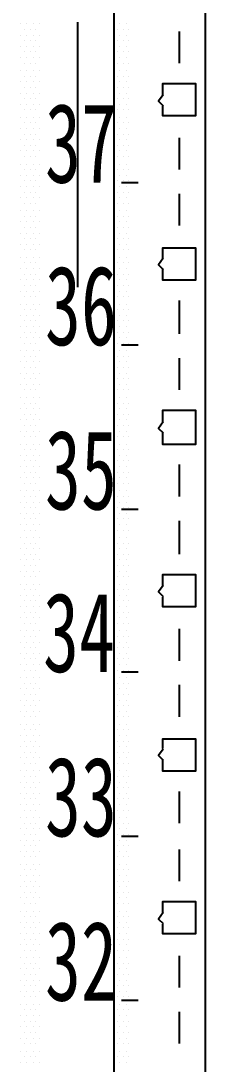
# Model space of a CAD drawing. Header units: metres. Extents: x 17 to 1264, y 17 to 859.
# Drawn here: x 160.3 to 174.5, y 484.7 to 565.1 of the extents above; entities that cross this region are included whole.
import ezdxf

# ---------------------------------------------------------------- set-up
doc = ezdxf.new("R2010")
doc.units = ezdxf.units.M
for name, color, linetype in [('LINES', 7, 'Continuous'), ('POLYLINES', 4, 'Continuous'), ('TEXTS', 3, 'Continuous')]:
    doc.layers.add(name, color=color, linetype=linetype)

msp = doc.modelspace()

# ---------------------------------------------------------------- linework, layer by layer
at = {"layer": 'LINES'}
for p, q in [((160.27, 564.91), (160.27, 564.91)), ((160.7, 564.91), (160.7, 564.91)), ((161.27, 564.91), (161.27, 564.91)), ((161.71, 564.91), (161.71, 564.91)), ((164.66, 565.06), (164.66, 544.61)), ((167.47, 564.91), (167.47, 564.91)), ((167.9, 564.91), (167.9, 564.91)), ((168.47, 564.91), (168.47, 564.91)), ((160.27, 564.05), (160.27, 564.05)), ((160.55, 564.48), (160.55, 564.48)), ((160.7, 564.05), (160.7, 564.05)), ((160.99, 564.48), (160.99, 564.48)), ((161.27, 564.05), (161.27, 564.05)), ((161.42, 564.48), (161.42, 564.48)), ((161.71, 564.05), (161.71, 564.05)), ((167.47, 564.05), (167.47, 564.05)), ((167.75, 564.48), (167.75, 564.48)), ((167.9, 564.05), (167.9, 564.05)), ((168.19, 564.48), (168.19, 564.48)), ((168.47, 564.05), (168.47, 564.05)), ((168.62, 564.48), (168.62, 564.48)), ((172.51, 564.34), (172.51, 561.89)), ((160.27, 563.18), (160.27, 563.18)), ((160.55, 563.62), (160.55, 563.62)), ((160.7, 563.18), (160.7, 563.18)), ((160.99, 563.62), (160.99, 563.62)), ((161.27, 563.18), (161.27, 563.18)), ((161.42, 563.62), (161.42, 563.62)), ((161.71, 563.18), (161.71, 563.18)), ((167.47, 563.18), (167.47, 563.18)), ((167.75, 563.62), (167.75, 563.62)), ((167.9, 563.18), (167.9, 563.18)), ((168.19, 563.62), (168.19, 563.62)), ((168.47, 563.18), (168.47, 563.18)), ((168.62, 563.62), (168.62, 563.62)), ((160.27, 562.32), (160.27, 562.32)), ((160.55, 562.75), (160.55, 562.75)), ((160.7, 562.32), (160.7, 562.32)), ((160.99, 562.75), (160.99, 562.75)), ((161.27, 562.32), (161.27, 562.32)), ((161.42, 562.75), (161.42, 562.75)), ((161.71, 562.32), (161.71, 562.32)), ((167.47, 562.32), (167.47, 562.32)), ((167.75, 562.75), (167.75, 562.75)), ((167.9, 562.32), (167.9, 562.32)), ((168.19, 562.75), (168.19, 562.75)), ((168.47, 562.32), (168.47, 562.32)), ((168.62, 562.75), (168.62, 562.75)), ((160.55, 561.89), (160.55, 561.89)), ((160.99, 561.89), (160.99, 561.89)), ((161.42, 561.89), (161.42, 561.89)), ((167.75, 561.89), (167.75, 561.89)), ((168.19, 561.89), (168.19, 561.89)), ((168.62, 561.89), (168.62, 561.89)), ((160.27, 561.31), (160.27, 561.31)), ((160.55, 560.88), (160.55, 560.88)), ((160.7, 561.31), (160.7, 561.31)), ((160.99, 560.88), (160.99, 560.88)), ((161.27, 561.31), (161.27, 561.31)), ((161.42, 560.88), (161.42, 560.88)), ((161.71, 561.31), (161.71, 561.31)), ((167.47, 561.31), (167.47, 561.31)), ((167.75, 560.88), (167.75, 560.88)), ((167.9, 561.31), (167.9, 561.31)), ((168.19, 560.88), (168.19, 560.88)), ((168.47, 561.31), (168.47, 561.31)), ((168.62, 560.88), (168.62, 560.88)), ((160.27, 560.45), (160.27, 560.45)), ((160.55, 560.02), (160.55, 560.02)), ((160.7, 560.45), (160.7, 560.45)), ((160.99, 560.02), (160.99, 560.02)), ((161.27, 560.45), (161.27, 560.45)), ((161.42, 560.02), (161.42, 560.02)), ((161.71, 560.45), (161.71, 560.45)), ((167.47, 560.45), (167.47, 560.45)), ((167.75, 560.02), (167.75, 560.02)), ((167.9, 560.45), (167.9, 560.45)), ((168.19, 560.02), (168.19, 560.02)), ((168.47, 560.45), (168.47, 560.45)), ((168.62, 560.02), (168.62, 560.02)), ((160.27, 559.58), (160.27, 559.58)), ((160.55, 559.15), (160.55, 559.15)), ((160.7, 559.58), (160.7, 559.58)), ((160.99, 559.15), (160.99, 559.15)), ((161.27, 559.58), (161.27, 559.58)), ((161.42, 559.15), (161.42, 559.15)), ((161.71, 559.58), (161.71, 559.58)), ((167.47, 559.58), (167.47, 559.58)), ((167.75, 559.15), (167.75, 559.15)), ((167.9, 559.58), (167.9, 559.58)), ((168.19, 559.15), (168.19, 559.15)), ((168.47, 559.58), (168.47, 559.58)), ((168.62, 559.15), (168.62, 559.15)), ((160.27, 558.72), (160.27, 558.72)), ((160.55, 558.29), (160.55, 558.29)), ((160.7, 558.72), (160.7, 558.72)), ((160.99, 558.29), (160.99, 558.29)), ((161.27, 558.72), (161.27, 558.72)), ((161.42, 558.29), (161.42, 558.29)), ((161.71, 558.72), (161.71, 558.72)), ((167.47, 558.72), (167.47, 558.72)), ((167.75, 558.29), (167.75, 558.29)), ((167.9, 558.72), (167.9, 558.72)), ((168.19, 558.29), (168.19, 558.29)), ((168.47, 558.72), (168.47, 558.72)), ((168.62, 558.29), (168.62, 558.29)), ((160.27, 557.71), (160.27, 557.71)), ((160.7, 557.71), (160.7, 557.71)), ((161.27, 557.71), (161.27, 557.71)), ((161.71, 557.71), (161.71, 557.71)), ((167.47, 557.71), (167.47, 557.71)), ((167.9, 557.71), (167.9, 557.71)), ((168.47, 557.71), (168.47, 557.71)), ((160.27, 556.85), (160.27, 556.85)), ((160.55, 557.28), (160.55, 557.28)), ((160.7, 556.85), (160.7, 556.85)), ((160.99, 557.28), (160.99, 557.28)), ((161.27, 556.85), (161.27, 556.85)), ((161.42, 557.28), (161.42, 557.28)), ((161.71, 556.85), (161.71, 556.85)), ((167.47, 556.85), (167.47, 556.85)), ((167.75, 557.28), (167.75, 557.28)), ((167.9, 556.85), (167.9, 556.85)), ((168.19, 557.28), (168.19, 557.28)), ((168.47, 556.85), (168.47, 556.85)), ((168.62, 557.28), (168.62, 557.28)), ((160.27, 555.98), (160.27, 555.98)), ((160.55, 556.42), (160.55, 556.42)), ((160.7, 555.98), (160.7, 555.98)), ((160.99, 556.42), (160.99, 556.42)), ((161.27, 555.98), (161.27, 555.98)), ((161.42, 556.42), (161.42, 556.42)), ((161.71, 555.98), (161.71, 555.98)), ((167.47, 555.98), (167.47, 555.98)), ((167.75, 556.42), (167.75, 556.42)), ((167.9, 555.98), (167.9, 555.98)), ((168.19, 556.42), (168.19, 556.42)), ((168.47, 555.98), (168.47, 555.98)), ((168.62, 556.42), (168.62, 556.42)), ((172.51, 556.13), (172.51, 553.68)), ((160.27, 555.12), (160.27, 555.12)), ((160.55, 555.55), (160.55, 555.55)), ((160.7, 555.12), (160.7, 555.12)), ((160.99, 555.55), (160.99, 555.55)), ((161.27, 555.12), (161.27, 555.12)), ((161.42, 555.55), (161.42, 555.55)), ((161.71, 555.12), (161.71, 555.12)), ((167.47, 555.12), (167.47, 555.12)), ((167.75, 555.55), (167.75, 555.55)), ((167.9, 555.12), (167.9, 555.12)), ((168.19, 555.55), (168.19, 555.55)), ((168.47, 555.12), (168.47, 555.12)), ((168.62, 555.55), (168.62, 555.55)), ((160.55, 554.69), (160.55, 554.69)), ((160.99, 554.69), (160.99, 554.69)), ((161.42, 554.69), (161.42, 554.69)), ((167.75, 554.69), (167.75, 554.69)), ((168.19, 554.69), (168.19, 554.69)), ((168.62, 554.69), (168.62, 554.69)), ((160.27, 554.11), (160.27, 554.11)), ((160.55, 553.68), (160.55, 553.68)), ((160.7, 554.11), (160.7, 554.11)), ((160.99, 553.68), (160.99, 553.68)), ((161.27, 554.11), (161.27, 554.11)), ((161.42, 553.68), (161.42, 553.68)), ((161.71, 554.11), (161.71, 554.11)), ((167.47, 554.11), (167.47, 554.11)), ((167.75, 553.68), (167.75, 553.68)), ((167.9, 554.11), (167.9, 554.11)), ((168.19, 553.68), (168.19, 553.68)), ((168.47, 554.11), (168.47, 554.11)), ((168.62, 553.68), (168.62, 553.68)), ((160.27, 553.25), (160.27, 553.25)), ((160.55, 552.82), (160.55, 552.82)), ((160.7, 553.25), (160.7, 553.25)), ((160.99, 552.82), (160.99, 552.82)), ((161.27, 553.25), (161.27, 553.25)), ((161.42, 552.82), (161.42, 552.82)), ((161.71, 553.25), (161.71, 553.25)), ((167.47, 553.25), (167.47, 553.25)), ((167.75, 552.82), (167.75, 552.82)), ((167.9, 553.25), (167.9, 553.25)), ((169.34, 552.67), (168.04, 552.67)), ((168.19, 552.82), (168.19, 552.82)), ((168.47, 553.25), (168.47, 553.25)), ((168.62, 552.82), (168.62, 552.82)), ((160.27, 552.38), (160.27, 552.38)), ((160.55, 551.95), (160.55, 551.95)), ((160.7, 552.38), (160.7, 552.38)), ((160.99, 551.95), (160.99, 551.95)), ((161.27, 552.38), (161.27, 552.38)), ((161.42, 551.95), (161.42, 551.95)), ((161.71, 552.38), (161.71, 552.38)), ((167.47, 552.38), (167.47, 552.38)), ((167.75, 551.95), (167.75, 551.95)), ((167.9, 552.38), (167.9, 552.38)), ((168.19, 551.95), (168.19, 551.95)), ((168.47, 552.38), (168.47, 552.38)), ((168.62, 551.95), (168.62, 551.95)), ((160.27, 551.52), (160.27, 551.52)), ((160.55, 551.09), (160.55, 551.09)), ((160.7, 551.52), (160.7, 551.52)), ((160.99, 551.09), (160.99, 551.09)), ((161.27, 551.52), (161.27, 551.52)), ((161.42, 551.09), (161.42, 551.09)), ((161.71, 551.52), (161.71, 551.52)), ((167.47, 551.52), (167.47, 551.52)), ((167.75, 551.09), (167.75, 551.09)), ((167.9, 551.52), (167.9, 551.52)), ((168.19, 551.09), (168.19, 551.09)), ((168.47, 551.52), (168.47, 551.52)), ((168.62, 551.09), (168.62, 551.09)), ((172.51, 551.81), (172.51, 549.36)), ((160.27, 550.51), (160.27, 550.51)), ((160.7, 550.51), (160.7, 550.51)), ((161.27, 550.51), (161.27, 550.51)), ((161.71, 550.51), (161.71, 550.51)), ((167.47, 550.51), (167.47, 550.51)), ((167.9, 550.51), (167.9, 550.51)), ((168.47, 550.51), (168.47, 550.51)), ((160.27, 549.65), (160.27, 549.65)), ((160.55, 550.08), (160.55, 550.08)), ((160.7, 549.65), (160.7, 549.65)), ((160.99, 550.08), (160.99, 550.08)), ((161.27, 549.65), (161.27, 549.65)), ((161.42, 550.08), (161.42, 550.08)), ((161.71, 549.65), (161.71, 549.65)), ((167.47, 549.65), (167.47, 549.65)), ((167.75, 550.08), (167.75, 550.08)), ((167.9, 549.65), (167.9, 549.65)), ((168.19, 550.08), (168.19, 550.08)), ((168.47, 549.65), (168.47, 549.65)), ((168.62, 550.08), (168.62, 550.08)), ((160.27, 548.78), (160.27, 548.78)), ((160.55, 549.22), (160.55, 549.22)), ((160.7, 548.78), (160.7, 548.78)), ((160.99, 549.22), (160.99, 549.22)), ((161.27, 548.78), (161.27, 548.78)), ((161.42, 549.22), (161.42, 549.22)), ((161.71, 548.78), (161.71, 548.78)), ((167.47, 548.78), (167.47, 548.78)), ((167.75, 549.22), (167.75, 549.22)), ((167.9, 548.78), (167.9, 548.78)), ((168.19, 549.22), (168.19, 549.22)), ((168.47, 548.78), (168.47, 548.78)), ((168.62, 549.22), (168.62, 549.22)), ((160.27, 547.92), (160.27, 547.92)), ((160.55, 548.35), (160.55, 548.35)), ((160.7, 547.92), (160.7, 547.92)), ((160.99, 548.35), (160.99, 548.35)), ((161.27, 547.92), (161.27, 547.92)), ((161.42, 548.35), (161.42, 548.35)), ((161.71, 547.92), (161.71, 547.92)), ((167.47, 547.92), (167.47, 547.92)), ((167.75, 548.35), (167.75, 548.35)), ((167.9, 547.92), (167.9, 547.92)), ((168.19, 548.35), (168.19, 548.35)), ((168.47, 547.92), (168.47, 547.92)), ((168.62, 548.35), (168.62, 548.35)), ((160.55, 547.49), (160.55, 547.49)), ((160.99, 547.49), (160.99, 547.49)), ((161.42, 547.49), (161.42, 547.49)), ((167.75, 547.49), (167.75, 547.49)), ((168.19, 547.49), (168.19, 547.49)), ((168.62, 547.49), (168.62, 547.49)), ((160.27, 546.91), (160.27, 546.91)), ((160.55, 546.48), (160.55, 546.48)), ((160.7, 546.91), (160.7, 546.91)), ((160.99, 546.48), (160.99, 546.48)), ((161.27, 546.91), (161.27, 546.91)), ((161.42, 546.48), (161.42, 546.48)), ((161.71, 546.91), (161.71, 546.91)), ((167.47, 546.91), (167.47, 546.91)), ((167.75, 546.48), (167.75, 546.48)), ((167.9, 546.91), (167.9, 546.91)), ((168.19, 546.48), (168.19, 546.48)), ((168.47, 546.91), (168.47, 546.91)), ((168.62, 546.48), (168.62, 546.48)), ((160.27, 546.05), (160.27, 546.05)), ((160.55, 545.62), (160.55, 545.62)), ((160.7, 546.05), (160.7, 546.05)), ((160.99, 545.62), (160.99, 545.62)), ((161.27, 546.05), (161.27, 546.05)), ((161.42, 545.62), (161.42, 545.62)), ((161.71, 546.05), (161.71, 546.05)), ((167.47, 546.05), (167.47, 546.05)), ((167.75, 545.62), (167.75, 545.62)), ((167.9, 546.05), (167.9, 546.05)), ((168.19, 545.62), (168.19, 545.62)), ((168.47, 546.05), (168.47, 546.05)), ((168.62, 545.62), (168.62, 545.62)), ((160.27, 545.18), (160.27, 545.18)), ((160.55, 544.75), (160.55, 544.75)), ((160.7, 545.18), (160.7, 545.18)), ((160.99, 544.75), (160.99, 544.75)), ((161.27, 545.18), (161.27, 545.18)), ((161.42, 544.75), (161.42, 544.75)), ((161.71, 545.18), (161.71, 545.18)), ((167.47, 545.18), (167.47, 545.18)), ((167.75, 544.75), (167.75, 544.75)), ((167.9, 545.18), (167.9, 545.18)), ((168.19, 544.75), (168.19, 544.75)), ((168.47, 545.18), (168.47, 545.18)), ((168.62, 544.75), (168.62, 544.75)), ((160.27, 544.32), (160.27, 544.32)), ((160.55, 543.89), (160.55, 543.89)), ((160.7, 544.32), (160.7, 544.32)), ((160.99, 543.89), (160.99, 543.89)), ((161.27, 544.32), (161.27, 544.32)), ((161.42, 543.89), (161.42, 543.89)), ((161.71, 544.32), (161.71, 544.32)), ((167.47, 544.32), (167.47, 544.32)), ((167.75, 543.89), (167.75, 543.89)), ((167.9, 544.32), (167.9, 544.32)), ((168.19, 543.89), (168.19, 543.89)), ((168.47, 544.32), (168.47, 544.32)), ((168.62, 543.89), (168.62, 543.89)), ((160.27, 543.31), (160.27, 543.31)), ((160.7, 543.31), (160.7, 543.31)), ((161.27, 543.31), (161.27, 543.31)), ((161.71, 543.31), (161.71, 543.31)), ((167.47, 543.31), (167.47, 543.31)), ((167.9, 543.31), (167.9, 543.31)), ((168.47, 543.31), (168.47, 543.31)), ((172.51, 543.6), (172.51, 541.01)), ((160.27, 542.45), (160.27, 542.45)), ((160.55, 542.88), (160.55, 542.88)), ((160.7, 542.45), (160.7, 542.45)), ((160.99, 542.88), (160.99, 542.88)), ((161.27, 542.45), (161.27, 542.45)), ((161.42, 542.88), (161.42, 542.88)), ((161.71, 542.45), (161.71, 542.45)), ((167.47, 542.45), (167.47, 542.45)), ((167.75, 542.88), (167.75, 542.88)), ((167.9, 542.45), (167.9, 542.45)), ((168.19, 542.88), (168.19, 542.88)), ((168.47, 542.45), (168.47, 542.45)), ((168.62, 542.88), (168.62, 542.88)), ((160.27, 541.58), (160.27, 541.58)), ((160.55, 542.02), (160.55, 542.02)), ((160.7, 541.58), (160.7, 541.58)), ((160.99, 542.02), (160.99, 542.02)), ((161.27, 541.58), (161.27, 541.58)), ((161.42, 542.02), (161.42, 542.02)), ((161.71, 541.58), (161.71, 541.58)), ((167.47, 541.58), (167.47, 541.58)), ((167.75, 542.02), (167.75, 542.02)), ((167.9, 541.58), (167.9, 541.58)), ((168.19, 542.02), (168.19, 542.02)), ((168.47, 541.58), (168.47, 541.58)), ((168.62, 542.02), (168.62, 542.02)), ((160.27, 540.72), (160.27, 540.72)), ((160.55, 541.15), (160.55, 541.15)), ((160.7, 540.72), (160.7, 540.72)), ((160.99, 541.15), (160.99, 541.15)), ((161.27, 540.72), (161.27, 540.72)), ((161.42, 541.15), (161.42, 541.15)), ((161.71, 540.72), (161.71, 540.72)), ((167.47, 540.72), (167.47, 540.72)), ((167.75, 541.15), (167.75, 541.15)), ((167.9, 540.72), (167.9, 540.72)), ((168.19, 541.15), (168.19, 541.15)), ((168.47, 540.72), (168.47, 540.72)), ((168.62, 541.15), (168.62, 541.15)), ((160.55, 540.29), (160.55, 540.29)), ((160.99, 540.29), (160.99, 540.29)), ((161.42, 540.29), (161.42, 540.29)), ((167.75, 540.29), (167.75, 540.29)), ((169.34, 540.14), (168.04, 540.14)), ((168.19, 540.29), (168.19, 540.29)), ((168.62, 540.29), (168.62, 540.29)), ((160.27, 539.71), (160.27, 539.71)), ((160.55, 539.28), (160.55, 539.28)), ((160.7, 539.71), (160.7, 539.71)), ((160.99, 539.28), (160.99, 539.28)), ((161.27, 539.71), (161.27, 539.71)), ((161.42, 539.28), (161.42, 539.28)), ((161.71, 539.71), (161.71, 539.71)), ((167.47, 539.71), (167.47, 539.71)), ((167.75, 539.28), (167.75, 539.28)), ((167.9, 539.71), (167.9, 539.71)), ((168.19, 539.28), (168.19, 539.28)), ((168.47, 539.71), (168.47, 539.71)), ((168.62, 539.28), (168.62, 539.28)), ((172.51, 539.14), (172.51, 536.69)), ((160.27, 538.85), (160.27, 538.85)), ((160.55, 538.42), (160.55, 538.42)), ((160.7, 538.85), (160.7, 538.85)), ((160.99, 538.42), (160.99, 538.42)), ((161.27, 538.85), (161.27, 538.85)), ((161.42, 538.42), (161.42, 538.42)), ((161.71, 538.85), (161.71, 538.85)), ((167.47, 538.85), (167.47, 538.85)), ((167.75, 538.42), (167.75, 538.42)), ((167.9, 538.85), (167.9, 538.85)), ((168.19, 538.42), (168.19, 538.42)), ((168.47, 538.85), (168.47, 538.85)), ((168.62, 538.42), (168.62, 538.42)), ((160.27, 537.98), (160.27, 537.98)), ((160.55, 537.55), (160.55, 537.55)), ((160.7, 537.98), (160.7, 537.98)), ((160.99, 537.55), (160.99, 537.55)), ((161.27, 537.98), (161.27, 537.98)), ((161.42, 537.55), (161.42, 537.55)), ((161.71, 537.98), (161.71, 537.98)), ((167.47, 537.98), (167.47, 537.98)), ((167.75, 537.55), (167.75, 537.55)), ((167.9, 537.98), (167.9, 537.98)), ((168.19, 537.55), (168.19, 537.55)), ((168.47, 537.98), (168.47, 537.98)), ((168.62, 537.55), (168.62, 537.55)), ((160.27, 537.12), (160.27, 537.12)), ((160.55, 536.69), (160.55, 536.69)), ((160.7, 537.12), (160.7, 537.12)), ((160.99, 536.69), (160.99, 536.69)), ((161.27, 537.12), (161.27, 537.12)), ((161.42, 536.69), (161.42, 536.69)), ((161.71, 537.12), (161.71, 537.12)), ((167.47, 537.12), (167.47, 537.12)), ((167.75, 536.69), (167.75, 536.69)), ((167.9, 537.12), (167.9, 537.12)), ((168.19, 536.69), (168.19, 536.69)), ((168.47, 537.12), (168.47, 537.12)), ((168.62, 536.69), (168.62, 536.69)), ((160.27, 536.11), (160.27, 536.11)), ((160.7, 536.11), (160.7, 536.11)), ((161.27, 536.11), (161.27, 536.11)), ((161.71, 536.11), (161.71, 536.11)), ((167.47, 536.11), (167.47, 536.11)), ((167.9, 536.11), (167.9, 536.11)), ((168.47, 536.11), (168.47, 536.11)), ((160.27, 535.25), (160.27, 535.25)), ((160.55, 535.68), (160.55, 535.68)), ((160.7, 535.25), (160.7, 535.25)), ((160.99, 535.68), (160.99, 535.68)), ((161.27, 535.25), (161.27, 535.25)), ((161.42, 535.68), (161.42, 535.68)), ((161.71, 535.25), (161.71, 535.25)), ((167.47, 535.25), (167.47, 535.25)), ((167.75, 535.68), (167.75, 535.68)), ((167.9, 535.25), (167.9, 535.25)), ((168.19, 535.68), (168.19, 535.68)), ((168.47, 535.25), (168.47, 535.25)), ((168.62, 535.68), (168.62, 535.68)), ((160.27, 534.38), (160.27, 534.38)), ((160.55, 534.82), (160.55, 534.82)), ((160.7, 534.38), (160.7, 534.38)), ((160.99, 534.82), (160.99, 534.82)), ((161.27, 534.38), (161.27, 534.38)), ((161.42, 534.82), (161.42, 534.82)), ((161.71, 534.38), (161.71, 534.38)), ((167.47, 534.38), (167.47, 534.38)), ((167.75, 534.82), (167.75, 534.82)), ((167.9, 534.38), (167.9, 534.38)), ((168.19, 534.82), (168.19, 534.82)), ((168.47, 534.38), (168.47, 534.38)), ((168.62, 534.82), (168.62, 534.82)), ((160.27, 533.52), (160.27, 533.52)), ((160.55, 533.95), (160.55, 533.95)), ((160.7, 533.52), (160.7, 533.52)), ((160.99, 533.95), (160.99, 533.95)), ((161.27, 533.52), (161.27, 533.52)), ((161.42, 533.95), (161.42, 533.95)), ((161.71, 533.52), (161.71, 533.52)), ((167.47, 533.52), (167.47, 533.52)), ((167.75, 533.95), (167.75, 533.95)), ((167.9, 533.52), (167.9, 533.52)), ((168.19, 533.95), (168.19, 533.95)), ((168.47, 533.52), (168.47, 533.52)), ((168.62, 533.95), (168.62, 533.95)), ((160.55, 533.09), (160.55, 533.09)), ((160.99, 533.09), (160.99, 533.09)), ((161.42, 533.09), (161.42, 533.09)), ((167.75, 533.09), (167.75, 533.09)), ((168.19, 533.09), (168.19, 533.09)), ((168.62, 533.09), (168.62, 533.09)), ((160.27, 532.51), (160.27, 532.51)), ((160.55, 532.08), (160.55, 532.08)), ((160.7, 532.51), (160.7, 532.51)), ((160.99, 532.08), (160.99, 532.08)), ((161.27, 532.51), (161.27, 532.51)), ((161.42, 532.08), (161.42, 532.08)), ((161.71, 532.51), (161.71, 532.51)), ((167.47, 532.51), (167.47, 532.51)), ((167.75, 532.08), (167.75, 532.08)), ((167.9, 532.51), (167.9, 532.51)), ((168.19, 532.08), (168.19, 532.08)), ((168.47, 532.51), (168.47, 532.51)), ((168.62, 532.08), (168.62, 532.08)), ((160.27, 531.65), (160.27, 531.65)), ((160.55, 531.22), (160.55, 531.22)), ((160.7, 531.65), (160.7, 531.65)), ((160.99, 531.22), (160.99, 531.22)), ((161.27, 531.65), (161.27, 531.65)), ((161.42, 531.22), (161.42, 531.22)), ((161.71, 531.65), (161.71, 531.65)), ((167.47, 531.65), (167.47, 531.65)), ((167.75, 531.22), (167.75, 531.22)), ((167.9, 531.65), (167.9, 531.65)), ((168.19, 531.22), (168.19, 531.22)), ((168.47, 531.65), (168.47, 531.65)), ((168.62, 531.22), (168.62, 531.22)), ((160.27, 530.78), (160.27, 530.78)), ((160.55, 530.35), (160.55, 530.35)), ((160.7, 530.78), (160.7, 530.78)), ((160.99, 530.35), (160.99, 530.35)), ((161.27, 530.78), (161.27, 530.78)), ((161.42, 530.35), (161.42, 530.35)), ((161.71, 530.78), (161.71, 530.78)), ((167.47, 530.78), (167.47, 530.78)), ((167.75, 530.35), (167.75, 530.35)), ((167.9, 530.78), (167.9, 530.78)), ((168.19, 530.35), (168.19, 530.35)), ((168.47, 530.78), (168.47, 530.78)), ((168.62, 530.35), (168.62, 530.35)), ((172.51, 530.93), (172.51, 528.48)), ((160.27, 529.92), (160.27, 529.92)), ((160.55, 529.49), (160.55, 529.49)), ((160.7, 529.92), (160.7, 529.92)), ((160.99, 529.49), (160.99, 529.49)), ((161.27, 529.92), (161.27, 529.92)), ((161.42, 529.49), (161.42, 529.49)), ((161.71, 529.92), (161.71, 529.92)), ((167.47, 529.92), (167.47, 529.92)), ((167.75, 529.49), (167.75, 529.49)), ((167.9, 529.92), (167.9, 529.92)), ((168.19, 529.49), (168.19, 529.49)), ((168.47, 529.92), (168.47, 529.92)), ((168.62, 529.49), (168.62, 529.49)), ((160.27, 528.91), (160.27, 528.91)), ((160.7, 528.91), (160.7, 528.91)), ((161.27, 528.91), (161.27, 528.91)), ((161.71, 528.91), (161.71, 528.91)), ((167.47, 528.91), (167.47, 528.91)), ((167.9, 528.91), (167.9, 528.91)), ((168.47, 528.91), (168.47, 528.91)), ((160.27, 528.05), (160.27, 528.05)), ((160.55, 528.48), (160.55, 528.48)), ((160.7, 528.05), (160.7, 528.05)), ((160.99, 528.48), (160.99, 528.48)), ((161.27, 528.05), (161.27, 528.05)), ((161.42, 528.48), (161.42, 528.48)), ((161.71, 528.05), (161.71, 528.05)), ((167.47, 528.05), (167.47, 528.05)), ((167.75, 528.48), (167.75, 528.48)), ((167.9, 528.05), (167.9, 528.05)), ((168.19, 528.48), (168.19, 528.48)), ((168.47, 528.05), (168.47, 528.05)), ((168.62, 528.48), (168.62, 528.48)), ((160.27, 527.18), (160.27, 527.18)), ((160.55, 527.62), (160.55, 527.62)), ((160.7, 527.18), (160.7, 527.18)), ((160.99, 527.62), (160.99, 527.62)), ((161.27, 527.18), (161.27, 527.18)), ((161.42, 527.62), (161.42, 527.62)), ((161.71, 527.18), (161.71, 527.18)), ((167.47, 527.18), (167.47, 527.18)), ((167.75, 527.62), (167.75, 527.62)), ((167.9, 527.18), (167.9, 527.18)), ((169.34, 527.47), (168.04, 527.47)), ((168.19, 527.62), (168.19, 527.62)), ((168.47, 527.18), (168.47, 527.18)), ((168.62, 527.62), (168.62, 527.62)), ((160.27, 526.32), (160.27, 526.32)), ((160.55, 526.75), (160.55, 526.75)), ((160.7, 526.32), (160.7, 526.32)), ((160.99, 526.75), (160.99, 526.75)), ((161.27, 526.32), (161.27, 526.32)), ((161.42, 526.75), (161.42, 526.75)), ((161.71, 526.32), (161.71, 526.32)), ((167.47, 526.32), (167.47, 526.32)), ((167.75, 526.75), (167.75, 526.75)), ((167.9, 526.32), (167.9, 526.32)), ((168.19, 526.75), (168.19, 526.75)), ((168.47, 526.32), (168.47, 526.32)), ((168.62, 526.75), (168.62, 526.75)), ((172.51, 526.61), (172.51, 524.02)), ((160.27, 525.31), (160.27, 525.31)), ((160.55, 525.89), (160.55, 525.89)), ((160.7, 525.31), (160.7, 525.31)), ((160.99, 525.89), (160.99, 525.89)), ((161.27, 525.31), (161.27, 525.31)), ((161.42, 525.89), (161.42, 525.89)), ((161.71, 525.31), (161.71, 525.31)), ((167.47, 525.31), (167.47, 525.31)), ((167.75, 525.89), (167.75, 525.89)), ((167.9, 525.31), (167.9, 525.31)), ((168.19, 525.89), (168.19, 525.89)), ((168.47, 525.31), (168.47, 525.31)), ((168.62, 525.89), (168.62, 525.89)), ((160.55, 524.88), (160.55, 524.88)), ((160.99, 524.88), (160.99, 524.88)), ((161.42, 524.88), (161.42, 524.88)), ((167.75, 524.88), (167.75, 524.88)), ((168.19, 524.88), (168.19, 524.88)), ((168.62, 524.88), (168.62, 524.88)), ((160.27, 524.45), (160.27, 524.45)), ((160.55, 524.02), (160.55, 524.02)), ((160.7, 524.45), (160.7, 524.45)), ((160.99, 524.02), (160.99, 524.02)), ((161.27, 524.45), (161.27, 524.45)), ((161.42, 524.02), (161.42, 524.02)), ((161.71, 524.45), (161.71, 524.45)), ((167.47, 524.45), (167.47, 524.45)), ((167.75, 524.02), (167.75, 524.02)), ((167.9, 524.45), (167.9, 524.45)), ((168.19, 524.02), (168.19, 524.02)), ((168.47, 524.45), (168.47, 524.45)), ((168.62, 524.02), (168.62, 524.02)), ((160.27, 523.58), (160.27, 523.58)), ((160.55, 523.15), (160.55, 523.15)), ((160.7, 523.58), (160.7, 523.58)), ((160.99, 523.15), (160.99, 523.15)), ((161.27, 523.58), (161.27, 523.58)), ((161.42, 523.15), (161.42, 523.15)), ((161.71, 523.58), (161.71, 523.58)), ((167.47, 523.58), (167.47, 523.58)), ((167.75, 523.15), (167.75, 523.15)), ((167.9, 523.58), (167.9, 523.58)), ((168.19, 523.15), (168.19, 523.15)), ((168.47, 523.58), (168.47, 523.58)), ((168.62, 523.15), (168.62, 523.15)), ((160.27, 522.72), (160.27, 522.72)), ((160.55, 522.29), (160.55, 522.29)), ((160.7, 522.72), (160.7, 522.72)), ((160.99, 522.29), (160.99, 522.29)), ((161.27, 522.72), (161.27, 522.72)), ((161.42, 522.29), (161.42, 522.29)), ((161.71, 522.72), (161.71, 522.72)), ((167.47, 522.72), (167.47, 522.72)), ((167.75, 522.29), (167.75, 522.29)), ((167.9, 522.72), (167.9, 522.72)), ((168.19, 522.29), (168.19, 522.29)), ((168.47, 522.72), (168.47, 522.72)), ((168.62, 522.29), (168.62, 522.29)), ((160.27, 521.71), (160.27, 521.71)), ((160.7, 521.71), (160.7, 521.71)), ((161.27, 521.71), (161.27, 521.71)), ((161.71, 521.71), (161.71, 521.71)), ((167.47, 521.71), (167.47, 521.71)), ((167.9, 521.71), (167.9, 521.71)), ((168.47, 521.71), (168.47, 521.71)), ((160.27, 520.85), (160.27, 520.85)), ((160.55, 521.28), (160.55, 521.28)), ((160.7, 520.85), (160.7, 520.85)), ((160.99, 521.28), (160.99, 521.28)), ((161.27, 520.85), (161.27, 520.85)), ((161.42, 521.28), (161.42, 521.28)), ((161.71, 520.85), (161.71, 520.85)), ((167.47, 520.85), (167.47, 520.85)), ((167.75, 521.28), (167.75, 521.28)), ((167.9, 520.85), (167.9, 520.85)), ((168.19, 521.28), (168.19, 521.28)), ((168.47, 520.85), (168.47, 520.85)), ((168.62, 521.28), (168.62, 521.28)), ((160.27, 519.98), (160.27, 519.98)), ((160.55, 520.42), (160.55, 520.42)), ((160.7, 519.98), (160.7, 519.98)), ((160.99, 520.42), (160.99, 520.42)), ((161.27, 519.98), (161.27, 519.98)), ((161.42, 520.42), (161.42, 520.42)), ((161.71, 519.98), (161.71, 519.98)), ((167.47, 519.98), (167.47, 519.98)), ((167.75, 520.42), (167.75, 520.42)), ((167.9, 519.98), (167.9, 519.98)), ((168.19, 520.42), (168.19, 520.42)), ((168.47, 519.98), (168.47, 519.98)), ((168.62, 520.42), (168.62, 520.42)), ((160.27, 519.12), (160.27, 519.12)), ((160.55, 519.55), (160.55, 519.55)), ((160.7, 519.12), (160.7, 519.12)), ((160.99, 519.55), (160.99, 519.55)), ((161.27, 519.12), (161.27, 519.12)), ((161.42, 519.55), (161.42, 519.55)), ((161.71, 519.12), (161.71, 519.12)), ((167.47, 519.12), (167.47, 519.12)), ((167.75, 519.55), (167.75, 519.55)), ((167.9, 519.12), (167.9, 519.12)), ((168.19, 519.55), (168.19, 519.55)), ((168.47, 519.12), (168.47, 519.12)), ((168.62, 519.55), (168.62, 519.55)), ((160.27, 518.11), (160.27, 518.11)), ((160.55, 518.69), (160.55, 518.69)), ((160.7, 518.11), (160.7, 518.11)), ((160.99, 518.69), (160.99, 518.69)), ((161.27, 518.11), (161.27, 518.11)), ((161.42, 518.69), (161.42, 518.69)), ((161.71, 518.11), (161.71, 518.11)), ((167.47, 518.11), (167.47, 518.11)), ((167.75, 518.69), (167.75, 518.69)), ((167.9, 518.11), (167.9, 518.11)), ((168.19, 518.69), (168.19, 518.69)), ((168.47, 518.11), (168.47, 518.11)), ((168.62, 518.69), (168.62, 518.69)), ((172.51, 518.26), (172.51, 515.81)), ((160.55, 517.68), (160.55, 517.68)), ((160.99, 517.68), (160.99, 517.68)), ((161.42, 517.68), (161.42, 517.68)), ((167.75, 517.68), (167.75, 517.68)), ((168.19, 517.68), (168.19, 517.68)), ((168.62, 517.68), (168.62, 517.68)), ((160.27, 517.25), (160.27, 517.25)), ((160.55, 516.82), (160.55, 516.82)), ((160.7, 517.25), (160.7, 517.25)), ((160.99, 516.82), (160.99, 516.82)), ((161.27, 517.25), (161.27, 517.25)), ((161.42, 516.82), (161.42, 516.82)), ((161.71, 517.25), (161.71, 517.25)), ((167.47, 517.25), (167.47, 517.25)), ((167.75, 516.82), (167.75, 516.82)), ((167.9, 517.25), (167.9, 517.25)), ((168.19, 516.82), (168.19, 516.82)), ((168.47, 517.25), (168.47, 517.25)), ((168.62, 516.82), (168.62, 516.82)), ((160.27, 516.38), (160.27, 516.38)), ((160.55, 515.95), (160.55, 515.95)), ((160.7, 516.38), (160.7, 516.38)), ((160.99, 515.95), (160.99, 515.95)), ((161.27, 516.38), (161.27, 516.38)), ((161.42, 515.95), (161.42, 515.95)), ((161.71, 516.38), (161.71, 516.38)), ((167.47, 516.38), (167.47, 516.38)), ((167.75, 515.95), (167.75, 515.95)), ((167.9, 516.38), (167.9, 516.38)), ((168.19, 515.95), (168.19, 515.95)), ((168.47, 516.38), (168.47, 516.38)), ((168.62, 515.95), (168.62, 515.95)), ((160.27, 515.52), (160.27, 515.52)), ((160.55, 515.09), (160.55, 515.09)), ((160.7, 515.52), (160.7, 515.52)), ((160.99, 515.09), (160.99, 515.09)), ((161.27, 515.52), (161.27, 515.52)), ((161.42, 515.09), (161.42, 515.09)), ((161.71, 515.52), (161.71, 515.52)), ((167.47, 515.52), (167.47, 515.52)), ((167.75, 515.09), (167.75, 515.09)), ((167.9, 515.52), (167.9, 515.52)), ((169.34, 514.94), (168.04, 514.94)), ((168.19, 515.09), (168.19, 515.09)), ((168.47, 515.52), (168.47, 515.52)), ((168.62, 515.09), (168.62, 515.09)), ((160.27, 514.51), (160.27, 514.51)), ((160.55, 514.08), (160.55, 514.08)), ((160.7, 514.51), (160.7, 514.51)), ((160.99, 514.08), (160.99, 514.08)), ((161.27, 514.51), (161.27, 514.51)), ((161.42, 514.08), (161.42, 514.08)), ((161.71, 514.51), (161.71, 514.51)), ((167.47, 514.51), (167.47, 514.51)), ((167.75, 514.08), (167.75, 514.08)), ((167.9, 514.51), (167.9, 514.51)), ((168.19, 514.08), (168.19, 514.08)), ((168.47, 514.51), (168.47, 514.51)), ((168.62, 514.08), (168.62, 514.08)), ((160.27, 513.65), (160.27, 513.65)), ((160.7, 513.65), (160.7, 513.65)), ((161.27, 513.65), (161.27, 513.65)), ((161.71, 513.65), (161.71, 513.65)), ((167.47, 513.65), (167.47, 513.65)), ((167.9, 513.65), (167.9, 513.65)), ((168.47, 513.65), (168.47, 513.65)), ((172.51, 513.94), (172.51, 511.49)), ((160.27, 512.78), (160.27, 512.78)), ((160.55, 513.22), (160.55, 513.22)), ((160.7, 512.78), (160.7, 512.78)), ((160.99, 513.22), (160.99, 513.22)), ((161.27, 512.78), (161.27, 512.78)), ((161.42, 513.22), (161.42, 513.22)), ((161.71, 512.78), (161.71, 512.78)), ((167.47, 512.78), (167.47, 512.78)), ((167.75, 513.22), (167.75, 513.22)), ((167.9, 512.78), (167.9, 512.78)), ((168.19, 513.22), (168.19, 513.22)), ((168.47, 512.78), (168.47, 512.78)), ((168.62, 513.22), (168.62, 513.22)), ((160.27, 511.92), (160.27, 511.92)), ((160.55, 512.35), (160.55, 512.35)), ((160.7, 511.92), (160.7, 511.92)), ((160.99, 512.35), (160.99, 512.35)), ((161.27, 511.92), (161.27, 511.92)), ((161.42, 512.35), (161.42, 512.35)), ((161.71, 511.92), (161.71, 511.92)), ((167.47, 511.92), (167.47, 511.92)), ((167.75, 512.35), (167.75, 512.35)), ((167.9, 511.92), (167.9, 511.92)), ((168.19, 512.35), (168.19, 512.35)), ((168.47, 511.92), (168.47, 511.92)), ((168.62, 512.35), (168.62, 512.35)), ((160.27, 510.91), (160.27, 510.91)), ((160.55, 511.49), (160.55, 511.49)), ((160.7, 510.91), (160.7, 510.91)), ((160.99, 511.49), (160.99, 511.49)), ((161.27, 510.91), (161.27, 510.91)), ((161.42, 511.49), (161.42, 511.49)), ((161.71, 510.91), (161.71, 510.91)), ((167.47, 510.91), (167.47, 510.91)), ((167.75, 511.49), (167.75, 511.49)), ((167.9, 510.91), (167.9, 510.91)), ((168.19, 511.49), (168.19, 511.49)), ((168.47, 510.91), (168.47, 510.91)), ((168.62, 511.49), (168.62, 511.49)), ((160.27, 510.05), (160.27, 510.05)), ((160.55, 510.48), (160.55, 510.48)), ((160.7, 510.05), (160.7, 510.05)), ((160.99, 510.48), (160.99, 510.48)), ((161.27, 510.05), (161.27, 510.05)), ((161.42, 510.48), (161.42, 510.48)), ((161.71, 510.05), (161.71, 510.05)), ((167.47, 510.05), (167.47, 510.05)), ((167.75, 510.48), (167.75, 510.48)), ((167.9, 510.05), (167.9, 510.05)), ((168.19, 510.48), (168.19, 510.48)), ((168.47, 510.05), (168.47, 510.05)), ((168.62, 510.48), (168.62, 510.48)), ((160.55, 509.62), (160.55, 509.62)), ((160.99, 509.62), (160.99, 509.62)), ((161.42, 509.62), (161.42, 509.62)), ((167.75, 509.62), (167.75, 509.62)), ((168.19, 509.62), (168.19, 509.62)), ((168.62, 509.62), (168.62, 509.62)), ((160.27, 509.18), (160.27, 509.18)), ((160.55, 508.75), (160.55, 508.75)), ((160.7, 509.18), (160.7, 509.18)), ((160.99, 508.75), (160.99, 508.75)), ((161.27, 509.18), (161.27, 509.18)), ((161.42, 508.75), (161.42, 508.75)), ((161.71, 509.18), (161.71, 509.18)), ((167.47, 509.18), (167.47, 509.18)), ((167.75, 508.75), (167.75, 508.75)), ((167.9, 509.18), (167.9, 509.18)), ((168.19, 508.75), (168.19, 508.75)), ((168.47, 509.18), (168.47, 509.18)), ((168.62, 508.75), (168.62, 508.75)), ((160.27, 508.32), (160.27, 508.32)), ((160.55, 507.89), (160.55, 507.89)), ((160.7, 508.32), (160.7, 508.32)), ((160.99, 507.89), (160.99, 507.89)), ((161.27, 508.32), (161.27, 508.32)), ((161.42, 507.89), (161.42, 507.89)), ((161.71, 508.32), (161.71, 508.32)), ((167.47, 508.32), (167.47, 508.32)), ((167.75, 507.89), (167.75, 507.89)), ((167.9, 508.32), (167.9, 508.32)), ((168.19, 507.89), (168.19, 507.89)), ((168.47, 508.32), (168.47, 508.32)), ((168.62, 507.89), (168.62, 507.89)), ((160.27, 507.31), (160.27, 507.31)), ((160.55, 506.88), (160.55, 506.88)), ((160.7, 507.31), (160.7, 507.31)), ((160.99, 506.88), (160.99, 506.88)), ((161.27, 507.31), (161.27, 507.31)), ((161.42, 506.88), (161.42, 506.88)), ((161.71, 507.31), (161.71, 507.31)), ((167.47, 507.31), (167.47, 507.31)), ((167.75, 506.88), (167.75, 506.88)), ((167.9, 507.31), (167.9, 507.31)), ((168.19, 506.88), (168.19, 506.88)), ((168.47, 507.31), (168.47, 507.31)), ((168.62, 506.88), (168.62, 506.88)), ((160.27, 506.45), (160.27, 506.45)), ((160.55, 506.02), (160.55, 506.02)), ((160.7, 506.45), (160.7, 506.45)), ((160.99, 506.02), (160.99, 506.02)), ((161.27, 506.45), (161.27, 506.45)), ((161.42, 506.02), (161.42, 506.02)), ((161.71, 506.45), (161.71, 506.45)), ((167.47, 506.45), (167.47, 506.45)), ((167.75, 506.02), (167.75, 506.02)), ((167.9, 506.45), (167.9, 506.45)), ((168.19, 506.02), (168.19, 506.02)), ((168.47, 506.45), (168.47, 506.45)), ((168.62, 506.02), (168.62, 506.02)), ((160.27, 505.58), (160.27, 505.58)), ((160.7, 505.58), (160.7, 505.58)), ((161.27, 505.58), (161.27, 505.58)), ((161.71, 505.58), (161.71, 505.58)), ((167.47, 505.58), (167.47, 505.58)), ((167.9, 505.58), (167.9, 505.58)), ((168.47, 505.58), (168.47, 505.58)), ((172.51, 505.73), (172.51, 503.28)), ((160.27, 504.72), (160.27, 504.72)), ((160.55, 505.15), (160.55, 505.15)), ((160.7, 504.72), (160.7, 504.72)), ((160.99, 505.15), (160.99, 505.15)), ((161.27, 504.72), (161.27, 504.72)), ((161.42, 505.15), (161.42, 505.15)), ((161.71, 504.72), (161.71, 504.72)), ((167.47, 504.72), (167.47, 504.72)), ((167.75, 505.15), (167.75, 505.15)), ((167.9, 504.72), (167.9, 504.72)), ((168.19, 505.15), (168.19, 505.15)), ((168.47, 504.72), (168.47, 504.72)), ((168.62, 505.15), (168.62, 505.15)), ((160.27, 503.71), (160.27, 503.71)), ((160.55, 504.29), (160.55, 504.29)), ((160.7, 503.71), (160.7, 503.71)), ((160.99, 504.29), (160.99, 504.29)), ((161.27, 503.71), (161.27, 503.71)), ((161.42, 504.29), (161.42, 504.29)), ((161.71, 503.71), (161.71, 503.71)), ((167.47, 503.71), (167.47, 503.71)), ((167.75, 504.29), (167.75, 504.29)), ((167.9, 503.71), (167.9, 503.71)), ((168.19, 504.29), (168.19, 504.29)), ((168.47, 503.71), (168.47, 503.71)), ((168.62, 504.29), (168.62, 504.29)), ((160.27, 502.85), (160.27, 502.85)), ((160.55, 503.28), (160.55, 503.28)), ((160.7, 502.85), (160.7, 502.85)), ((160.99, 503.28), (160.99, 503.28)), ((161.27, 502.85), (161.27, 502.85)), ((161.42, 503.28), (161.42, 503.28)), ((161.71, 502.85), (161.71, 502.85)), ((167.47, 502.85), (167.47, 502.85)), ((167.75, 503.28), (167.75, 503.28)), ((167.9, 502.85), (167.9, 502.85)), ((168.19, 503.28), (168.19, 503.28)), ((168.47, 502.85), (168.47, 502.85)), ((168.62, 503.28), (168.62, 503.28)), ((160.27, 501.98), (160.27, 501.98)), ((160.55, 502.42), (160.55, 502.42)), ((160.7, 501.98), (160.7, 501.98)), ((160.99, 502.42), (160.99, 502.42)), ((161.27, 501.98), (161.27, 501.98)), ((161.42, 502.42), (161.42, 502.42)), ((161.71, 501.98), (161.71, 501.98)), ((167.47, 501.98), (167.47, 501.98)), ((167.75, 502.42), (167.75, 502.42)), ((167.9, 501.98), (167.9, 501.98)), ((169.34, 502.27), (168.04, 502.27)), ((168.19, 502.42), (168.19, 502.42)), ((168.47, 501.98), (168.47, 501.98)), ((168.62, 502.42), (168.62, 502.42)), ((160.55, 501.55), (160.55, 501.55)), ((160.99, 501.55), (160.99, 501.55)), ((161.42, 501.55), (161.42, 501.55)), ((167.75, 501.55), (167.75, 501.55)), ((168.19, 501.55), (168.19, 501.55)), ((168.62, 501.55), (168.62, 501.55)), ((172.51, 501.26), (172.51, 498.82)), ((160.27, 501.12), (160.27, 501.12)), ((160.55, 500.69), (160.55, 500.69)), ((160.7, 501.12), (160.7, 501.12)), ((160.99, 500.69), (160.99, 500.69)), ((161.27, 501.12), (161.27, 501.12)), ((161.42, 500.69), (161.42, 500.69)), ((161.71, 501.12), (161.71, 501.12)), ((167.47, 501.12), (167.47, 501.12)), ((167.75, 500.69), (167.75, 500.69)), ((167.9, 501.12), (167.9, 501.12)), ((168.19, 500.69), (168.19, 500.69)), ((168.47, 501.12), (168.47, 501.12)), ((168.62, 500.69), (168.62, 500.69)), ((160.27, 500.11), (160.27, 500.11)), ((160.55, 499.68), (160.55, 499.68)), ((160.7, 500.11), (160.7, 500.11)), ((160.99, 499.68), (160.99, 499.68)), ((161.27, 500.11), (161.27, 500.11)), ((161.42, 499.68), (161.42, 499.68)), ((161.71, 500.11), (161.71, 500.11)), ((167.47, 500.11), (167.47, 500.11)), ((167.75, 499.68), (167.75, 499.68)), ((167.9, 500.11), (167.9, 500.11)), ((168.19, 499.68), (168.19, 499.68)), ((168.47, 500.11), (168.47, 500.11)), ((168.62, 499.68), (168.62, 499.68)), ((160.27, 499.25), (160.27, 499.25)), ((160.55, 498.82), (160.55, 498.82)), ((160.7, 499.25), (160.7, 499.25)), ((160.99, 498.82), (160.99, 498.82)), ((161.27, 499.25), (161.27, 499.25)), ((161.42, 498.82), (161.42, 498.82)), ((161.71, 499.25), (161.71, 499.25)), ((167.47, 499.25), (167.47, 499.25)), ((167.75, 498.82), (167.75, 498.82)), ((167.9, 499.25), (167.9, 499.25)), ((168.19, 498.82), (168.19, 498.82)), ((168.47, 499.25), (168.47, 499.25)), ((168.62, 498.82), (168.62, 498.82)), ((160.27, 498.38), (160.27, 498.38)), ((160.7, 498.38), (160.7, 498.38)), ((161.27, 498.38), (161.27, 498.38)), ((161.71, 498.38), (161.71, 498.38)), ((167.47, 498.38), (167.47, 498.38)), ((167.9, 498.38), (167.9, 498.38)), ((168.47, 498.38), (168.47, 498.38)), ((160.27, 497.52), (160.27, 497.52)), ((160.55, 497.95), (160.55, 497.95)), ((160.7, 497.52), (160.7, 497.52)), ((160.99, 497.95), (160.99, 497.95)), ((161.27, 497.52), (161.27, 497.52)), ((161.42, 497.95), (161.42, 497.95)), ((161.71, 497.52), (161.71, 497.52)), ((167.47, 497.52), (167.47, 497.52)), ((167.75, 497.95), (167.75, 497.95)), ((167.9, 497.52), (167.9, 497.52)), ((168.19, 497.95), (168.19, 497.95)), ((168.47, 497.52), (168.47, 497.52)), ((168.62, 497.95), (168.62, 497.95)), ((160.27, 496.51), (160.27, 496.51)), ((160.55, 497.09), (160.55, 497.09)), ((160.7, 496.51), (160.7, 496.51)), ((160.99, 497.09), (160.99, 497.09)), ((161.27, 496.51), (161.27, 496.51)), ((161.42, 497.09), (161.42, 497.09)), ((161.71, 496.51), (161.71, 496.51)), ((167.47, 496.51), (167.47, 496.51)), ((167.75, 497.09), (167.75, 497.09)), ((167.9, 496.51), (167.9, 496.51)), ((168.19, 497.09), (168.19, 497.09)), ((168.47, 496.51), (168.47, 496.51)), ((168.62, 497.09), (168.62, 497.09)), ((160.27, 495.65), (160.27, 495.65)), ((160.55, 496.08), (160.55, 496.08)), ((160.7, 495.65), (160.7, 495.65)), ((160.99, 496.08), (160.99, 496.08)), ((161.27, 495.65), (161.27, 495.65)), ((161.42, 496.08), (161.42, 496.08)), ((161.71, 495.65), (161.71, 495.65)), ((167.47, 495.65), (167.47, 495.65)), ((167.75, 496.08), (167.75, 496.08)), ((167.9, 495.65), (167.9, 495.65)), ((168.19, 496.08), (168.19, 496.08)), ((168.47, 495.65), (168.47, 495.65)), ((168.62, 496.08), (168.62, 496.08)), ((160.27, 494.78), (160.27, 494.78)), ((160.55, 495.22), (160.55, 495.22)), ((160.7, 494.78), (160.7, 494.78)), ((160.99, 495.22), (160.99, 495.22)), ((161.27, 494.78), (161.27, 494.78)), ((161.42, 495.22), (161.42, 495.22)), ((161.71, 494.78), (161.71, 494.78)), ((167.47, 494.78), (167.47, 494.78)), ((167.75, 495.22), (167.75, 495.22)), ((167.9, 494.78), (167.9, 494.78)), ((168.19, 495.22), (168.19, 495.22)), ((168.47, 494.78), (168.47, 494.78)), ((168.62, 495.22), (168.62, 495.22)), ((160.55, 494.35), (160.55, 494.35)), ((160.99, 494.35), (160.99, 494.35)), ((161.42, 494.35), (161.42, 494.35)), ((167.75, 494.35), (167.75, 494.35)), ((168.19, 494.35), (168.19, 494.35)), ((168.62, 494.35), (168.62, 494.35)), ((160.27, 493.92), (160.27, 493.92)), ((160.55, 493.49), (160.55, 493.49)), ((160.7, 493.92), (160.7, 493.92)), ((160.99, 493.49), (160.99, 493.49)), ((161.27, 493.92), (161.27, 493.92)), ((161.42, 493.49), (161.42, 493.49)), ((161.71, 493.92), (161.71, 493.92)), ((167.47, 493.92), (167.47, 493.92)), ((167.75, 493.49), (167.75, 493.49)), ((167.9, 493.92), (167.9, 493.92)), ((168.19, 493.49), (168.19, 493.49)), ((168.47, 493.92), (168.47, 493.92)), ((168.62, 493.49), (168.62, 493.49)), ((160.27, 492.91), (160.27, 492.91)), ((160.55, 492.48), (160.55, 492.48)), ((160.7, 492.91), (160.7, 492.91)), ((160.99, 492.48), (160.99, 492.48)), ((161.27, 492.91), (161.27, 492.91)), ((161.42, 492.48), (161.42, 492.48)), ((161.71, 492.91), (161.71, 492.91)), ((167.47, 492.91), (167.47, 492.91)), ((167.75, 492.48), (167.75, 492.48)), ((167.9, 492.91), (167.9, 492.91)), ((168.19, 492.48), (168.19, 492.48)), ((168.47, 492.91), (168.47, 492.91)), ((168.62, 492.48), (168.62, 492.48)), ((172.51, 493.06), (172.51, 490.61)), ((160.27, 492.05), (160.27, 492.05)), ((160.55, 491.62), (160.55, 491.62)), ((160.7, 492.05), (160.7, 492.05)), ((160.99, 491.62), (160.99, 491.62)), ((161.27, 492.05), (161.27, 492.05)), ((161.42, 491.62), (161.42, 491.62)), ((161.71, 492.05), (161.71, 492.05)), ((167.47, 492.05), (167.47, 492.05)), ((167.75, 491.62), (167.75, 491.62)), ((167.9, 492.05), (167.9, 492.05)), ((168.19, 491.62), (168.19, 491.62)), ((168.47, 492.05), (168.47, 492.05)), ((168.62, 491.62), (168.62, 491.62)), ((160.27, 491.18), (160.27, 491.18)), ((160.55, 490.75), (160.55, 490.75)), ((160.7, 491.18), (160.7, 491.18)), ((160.99, 490.75), (160.99, 490.75)), ((161.27, 491.18), (161.27, 491.18)), ((161.42, 490.75), (161.42, 490.75)), ((161.71, 491.18), (161.71, 491.18)), ((167.47, 491.18), (167.47, 491.18)), ((167.75, 490.75), (167.75, 490.75)), ((167.9, 491.18), (167.9, 491.18)), ((168.19, 490.75), (168.19, 490.75)), ((168.47, 491.18), (168.47, 491.18)), ((168.62, 490.75), (168.62, 490.75)), ((160.27, 490.32), (160.27, 490.32)), ((160.7, 490.32), (160.7, 490.32)), ((161.27, 490.32), (161.27, 490.32)), ((161.71, 490.32), (161.71, 490.32)), ((167.47, 490.32), (167.47, 490.32)), ((167.9, 490.32), (167.9, 490.32)), ((168.47, 490.32), (168.47, 490.32)), ((160.27, 489.31), (160.27, 489.31)), ((160.55, 489.89), (160.55, 489.89)), ((160.7, 489.31), (160.7, 489.31)), ((160.99, 489.89), (160.99, 489.89)), ((161.27, 489.31), (161.27, 489.31)), ((161.42, 489.89), (161.42, 489.89)), ((161.71, 489.31), (161.71, 489.31)), ((167.47, 489.31), (167.47, 489.31)), ((167.75, 489.89), (167.75, 489.89)), ((167.9, 489.31), (167.9, 489.31)), ((169.34, 489.6), (168.04, 489.6)), ((168.19, 489.89), (168.19, 489.89)), ((168.47, 489.31), (168.47, 489.31)), ((168.62, 489.89), (168.62, 489.89)), ((160.27, 488.45), (160.27, 488.45)), ((160.55, 488.88), (160.55, 488.88)), ((160.7, 488.45), (160.7, 488.45)), ((160.99, 488.88), (160.99, 488.88)), ((161.27, 488.45), (161.27, 488.45)), ((161.42, 488.88), (161.42, 488.88)), ((161.71, 488.45), (161.71, 488.45)), ((167.47, 488.45), (167.47, 488.45)), ((167.75, 488.88), (167.75, 488.88)), ((167.9, 488.45), (167.9, 488.45)), ((168.19, 488.88), (168.19, 488.88)), ((168.47, 488.45), (168.47, 488.45)), ((168.62, 488.88), (168.62, 488.88)), ((172.51, 488.74), (172.51, 486.29)), ((160.27, 487.58), (160.27, 487.58)), ((160.55, 488.02), (160.55, 488.02)), ((160.7, 487.58), (160.7, 487.58)), ((160.99, 488.02), (160.99, 488.02)), ((161.27, 487.58), (161.27, 487.58)), ((161.42, 488.02), (161.42, 488.02)), ((161.71, 487.58), (161.71, 487.58)), ((167.47, 487.58), (167.47, 487.58)), ((167.75, 488.02), (167.75, 488.02)), ((167.9, 487.58), (167.9, 487.58)), ((168.19, 488.02), (168.19, 488.02)), ((168.47, 487.58), (168.47, 487.58)), ((168.62, 488.02), (168.62, 488.02)), ((160.27, 486.72), (160.27, 486.72)), ((160.55, 487.15), (160.55, 487.15)), ((160.7, 486.72), (160.7, 486.72)), ((160.99, 487.15), (160.99, 487.15)), ((161.27, 486.72), (161.27, 486.72)), ((161.42, 487.15), (161.42, 487.15)), ((161.71, 486.72), (161.71, 486.72)), ((167.47, 486.72), (167.47, 486.72)), ((167.75, 487.15), (167.75, 487.15)), ((167.9, 486.72), (167.9, 486.72)), ((168.19, 487.15), (168.19, 487.15)), ((168.47, 486.72), (168.47, 486.72)), ((168.62, 487.15), (168.62, 487.15)), ((160.55, 486.29), (160.55, 486.29)), ((160.99, 486.29), (160.99, 486.29)), ((161.42, 486.29), (161.42, 486.29)), ((167.75, 486.29), (167.75, 486.29)), ((168.19, 486.29), (168.19, 486.29)), ((168.62, 486.29), (168.62, 486.29)), ((160.27, 485.71), (160.27, 485.71)), ((160.55, 485.28), (160.55, 485.28)), ((160.7, 485.71), (160.7, 485.71)), ((160.99, 485.28), (160.99, 485.28)), ((161.27, 485.71), (161.27, 485.71)), ((161.42, 485.28), (161.42, 485.28)), ((161.71, 485.71), (161.71, 485.71)), ((167.47, 485.71), (167.47, 485.71)), ((167.75, 485.28), (167.75, 485.28)), ((167.9, 485.71), (167.9, 485.71)), ((168.19, 485.28), (168.19, 485.28)), ((168.47, 485.71), (168.47, 485.71)), ((168.62, 485.28), (168.62, 485.28)), ((160.27, 484.85), (160.27, 484.85)), ((160.7, 484.85), (160.7, 484.85)), ((161.27, 484.85), (161.27, 484.85)), ((161.71, 484.85), (161.71, 484.85)), ((167.47, 484.85), (167.47, 484.85)), ((167.9, 484.85), (167.9, 484.85)), ((168.47, 484.85), (168.47, 484.85))]:
    msp.add_line(p, q, dxfattribs=at)
at = {"layer": 'POLYLINES'}
for points in [[(167.47, 693.94), (167.47, 551.95), (167.47, 98.64)], [(174.52, 676.66), (174.52, 537.7), (174.52, 98.64)], [(171.21, 558.58), (171.21, 557.86), (173.8, 557.86), (173.8, 560.3), (171.21, 560.3), (171.21, 559.44)], [(171.27, 559.45), (170.92, 558.96), (171.27, 558.6)], [(171.21, 546.05), (171.21, 545.18), (173.8, 545.18), (173.8, 547.63), (171.21, 547.63), (171.21, 546.77)], [(171.27, 546.84), (170.92, 546.34), (171.27, 545.99)], [(171.21, 533.38), (171.21, 532.51), (173.8, 532.51), (173.8, 535.1), (171.21, 535.1), (171.21, 534.24)], [(171.27, 534.23), (170.92, 533.73), (171.27, 533.38)], [(171.21, 520.7), (171.21, 519.98), (173.8, 519.98), (173.8, 522.43), (171.21, 522.43), (171.21, 521.57)], [(171.27, 521.61), (170.92, 521.12), (171.27, 520.76)], [(171.21, 508.18), (171.21, 507.31), (173.8, 507.31), (173.8, 509.76), (171.21, 509.76), (171.21, 509.04)], [(171.27, 509), (170.92, 508.5), (171.27, 508.15)], [(171.21, 495.5), (171.21, 494.78), (173.8, 494.78), (173.8, 497.23), (171.21, 497.23), (171.21, 496.37)], [(171.27, 496.39), (170.92, 495.89), (171.27, 495.54)]]:
    msp.add_lwpolyline(points, dxfattribs=at)

# ---------------------------------------------------------------- texts
at = {"layer": 'TEXTS', "width": 0.666667}
for s, p in [('37', (162.14, 552.67)), ('36', (162.14, 540.14)), ('35', (162.14, 527.47)), ('34', (161.99, 514.94)), ('33', (162.14, 502.27)), ('32', (162.14, 489.6))]:
    msp.add_text(s, height=6.13, dxfattribs=at).set_placement(p)

doc.saveas('drawing.dxf')
